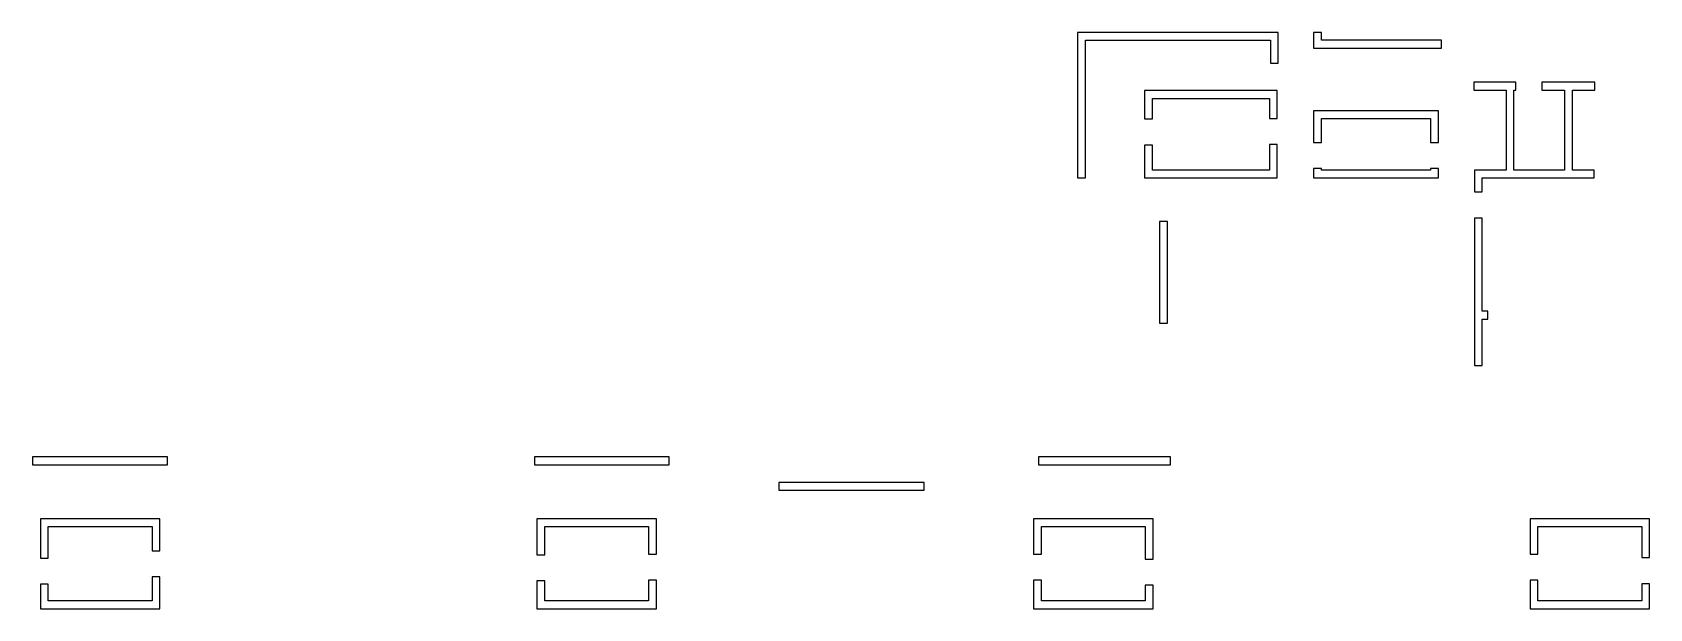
# Model space of a CAD drawing. Header units: inches. Extents: x 29356 to 35545, y -1314 to 892.
import ezdxf

# ---------------------------------------------------------------- set-up
doc = ezdxf.new("R2010")
doc.units = ezdxf.units.IN
doc.header["$MEASUREMENT"] = 0
doc.layers.add('Layer 01', color=7, linetype='Continuous')

msp = doc.modelspace()

# ---------------------------------------------------------------- linework, layer by layer
at = {"layer": 'Layer 01'}
for p, q in [((33356.1, 891.5, 8856.9), (33356.1, 334.4, 8856.9)), ((34093.8, 891.5, 8856.9), (33356.1, 891.5, 8856.9)), ((33356.1, 891.5, 8856.9), (33356.1, 334.4, 8856.9)), ((34093.8, 891.5, 8856.9), (33356.1, 891.5, 8856.9)), ((34123.8, 891.5, 8856.9), (34093.8, 891.5, 8856.9)), ((34123.8, 891.5, 8856.9), (34093.8, 891.5, 8856.9)), ((34123.8, 773.1, 8856.9), (34123.8, 891.5, 8856.9)), ((34123.8, 773.1, 8856.9), (34123.8, 891.5, 8856.9)), ((34288.8, 891.7, 8856.9), (34258.8, 891.7, 8856.9)), ((34258.8, 891.7, 8856.9), (34258.8, 831.6, 8856.9)), ((34288.8, 891.7, 8856.9), (34258.8, 891.7, 8856.9)), ((34258.8, 891.7, 8856.9), (34258.8, 831.6, 8856.9)), ((34288.8, 861.6, 8856.9), (34288.8, 891.7, 8856.9)), ((34288.8, 861.6, 8856.9), (34288.8, 891.7, 8856.9)), ((33386.1, 861.5, 8856.9), (34093.8, 861.5, 8856.9)), ((33386.1, 334.4, 8856.9), (33386.1, 861.5, 8856.9)), ((33386.1, 861.5, 8856.9), (34093.8, 861.5, 8856.9)), ((33386.1, 334.4, 8856.9), (33386.1, 861.5, 8856.9)), ((34093.8, 861.5, 8856.9), (34093.8, 773.1, 8856.9)), ((34093.8, 861.5, 8856.9), (34093.8, 773.1, 8856.9)), ((34258.8, 831.6, 8856.9), (34288.8, 831.6, 8856.9)), ((34258.8, 831.6, 8856.9), (34288.8, 831.6, 8856.9)), ((34748.2, 861.6, 8856.9), (34288.8, 861.6, 8856.9)), ((34748.2, 861.6, 8856.9), (34288.8, 861.6, 8856.9)), ((34288.8, 831.6, 8856.9), (34748.2, 831.6, 8856.9)), ((34288.8, 831.6, 8856.9), (34748.2, 831.6, 8856.9)), ((34748.2, 831.6, 8856.9), (34748.2, 861.6, 8856.9)), ((34748.2, 831.6, 8856.9), (34748.2, 861.6, 8856.9)), ((34093.8, 773.1, 8856.9), (34123.8, 773.1, 8856.9)), ((34093.8, 773.1, 8856.9), (34123.8, 773.1, 8856.9)), ((34871.9, 700.5, 8856.9), (34871.9, 670.5, 8856.9)), ((35032.7, 700.5, 8856.9), (34871.9, 700.5, 8856.9)), ((34871.9, 700.5, 8856.9), (34871.9, 670.5, 8856.9)), ((35032.7, 700.5, 8856.9), (34871.9, 700.5, 8856.9)), ((35032.7, 670.5, 8856.9), (35032.7, 700.5, 8856.9)), ((35032.7, 670.5, 8856.9), (35032.7, 700.5, 8856.9)), ((35335.5, 700.5, 8856.9), (35132.7, 700.5, 8856.9)), ((35132.7, 700.5, 8856.9), (35132.7, 670.5, 8856.9)), ((35335.5, 700.5, 8856.9), (35132.7, 700.5, 8856.9)), ((35132.7, 700.5, 8856.9), (35132.7, 670.5, 8856.9)), ((35335.5, 670.5, 8856.9), (35335.5, 700.5, 8856.9)), ((35335.5, 670.5, 8856.9), (35335.5, 700.5, 8856.9)), ((33612, 668.8, 8856.9), (33612, 560.2, 8856.9)), ((34120.2, 668.8, 8856.9), (33612, 668.8, 8856.9)), ((33612, 668.8, 8856.9), (33612, 560.2, 8856.9)), ((34120.2, 668.8, 8856.9), (33612, 668.8, 8856.9)), ((33642, 638.8, 8856.9), (34090.2, 638.8, 8856.9)), ((33642, 560.2, 8856.9), (33642, 638.8, 8856.9)), ((33642, 638.8, 8856.9), (34090.2, 638.8, 8856.9)), ((33642, 560.2, 8856.9), (33642, 638.8, 8856.9)), ((34090.2, 638.8, 8856.9), (34090.2, 561.9, 8856.9)), ((34090.2, 638.8, 8856.9), (34090.2, 561.9, 8856.9)), ((34120.2, 638.8, 8856.9), (34120.2, 668.8, 8856.9)), ((34120.2, 638.8, 8856.9), (34120.2, 668.8, 8856.9)), ((34120.2, 561.9, 8856.9), (34120.2, 638.8, 8856.9)), ((34120.2, 561.9, 8856.9), (34120.2, 638.8, 8856.9)), ((34871.9, 670.5, 8856.9), (34995.5, 670.5, 8856.9)), ((34871.9, 670.5, 8856.9), (34995.5, 670.5, 8856.9)), ((34995.5, 670.5, 8856.9), (34995.5, 364.4, 8856.9)), ((34995.5, 670.5, 8856.9), (34995.5, 364.4, 8856.9)), ((35025.5, 670.5, 8856.9), (35032.7, 670.5, 8856.9)), ((35025.5, 364.4, 8856.9), (35025.5, 670.5, 8856.9)), ((35025.5, 670.5, 8856.9), (35032.7, 670.5, 8856.9)), ((35025.5, 364.4, 8856.9), (35025.5, 670.5, 8856.9)), ((35132.7, 670.5, 8856.9), (35219.6, 670.5, 8856.9)), ((35132.7, 670.5, 8856.9), (35219.6, 670.5, 8856.9)), ((35219.6, 670.5, 8856.9), (35219.6, 364.4, 8856.9)), ((35219.6, 670.5, 8856.9), (35219.6, 364.4, 8856.9)), ((35249.6, 670.5, 8856.9), (35335.5, 670.5, 8856.9)), ((35249.6, 364.4, 8856.9), (35249.6, 670.5, 8856.9)), ((35249.6, 670.5, 8856.9), (35335.5, 670.5, 8856.9)), ((35249.6, 364.4, 8856.9), (35249.6, 670.5, 8856.9)), ((33612, 560.2, 8856.9), (33642, 560.2, 8856.9)), ((33612, 560.2, 8856.9), (33642, 560.2, 8856.9)), ((34090.2, 561.9, 8856.9), (34120.2, 561.9, 8856.9)), ((34090.2, 561.9, 8856.9), (34120.2, 561.9, 8856.9)), ((34258.8, 591.8, 8856.9), (34258.8, 470.2, 8856.9)), ((34736.5, 591.8, 8856.9), (34258.8, 591.8, 8856.9)), ((34258.8, 591.8, 8856.9), (34258.8, 470.2, 8856.9)), ((34736.5, 591.8, 8856.9), (34258.8, 591.8, 8856.9)), ((34288.8, 561.8, 8856.9), (34706.5, 561.8, 8856.9)), ((34288.8, 470.2, 8856.9), (34288.8, 561.8, 8856.9)), ((34288.8, 561.8, 8856.9), (34706.5, 561.8, 8856.9)), ((34288.8, 470.2, 8856.9), (34288.8, 561.8, 8856.9)), ((34706.5, 561.8, 8856.9), (34706.5, 470.2, 8856.9)), ((34706.5, 561.8, 8856.9), (34706.5, 470.2, 8856.9)), ((34736.5, 470.2, 8856.9), (34736.5, 591.8, 8856.9)), ((34736.5, 470.2, 8856.9), (34736.5, 591.8, 8856.9)), ((33612, 460.2, 8856.9), (33612, 334.4, 8856.9)), ((33642, 460.2, 8856.9), (33612, 460.2, 8856.9)), ((33612, 460.2, 8856.9), (33612, 334.4, 8856.9)), ((33642, 460.2, 8856.9), (33612, 460.2, 8856.9)), ((33642, 364.4, 8856.9), (33642, 460.2, 8856.9)), ((33642, 364.4, 8856.9), (33642, 460.2, 8856.9)), ((34090.2, 461.9, 8856.9), (34090.2, 364.4, 8856.9)), ((34120.2, 461.9, 8856.9), (34090.2, 461.9, 8856.9)), ((34090.2, 461.9, 8856.9), (34090.2, 364.4, 8856.9)), ((34120.2, 461.9, 8856.9), (34090.2, 461.9, 8856.9)), ((34120.2, 364.4, 8856.9), (34120.2, 461.9, 8856.9)), ((34120.2, 364.4, 8856.9), (34120.2, 461.9, 8856.9)), ((34258.8, 470.2, 8856.9), (34288.8, 470.2, 8856.9)), ((34258.8, 470.2, 8856.9), (34288.8, 470.2, 8856.9)), ((34706.5, 470.2, 8856.9), (34736.5, 470.2, 8856.9)), ((34706.5, 470.2, 8856.9), (34736.5, 470.2, 8856.9)), ((33356.1, 334.4, 8856.9), (33386.1, 334.4, 8856.9)), ((33356.1, 334.4, 8856.9), (33386.1, 334.4, 8856.9)), ((33612, 334.4, 8856.9), (34090.2, 334.4, 8856.9)), ((33612, 334.4, 8856.9), (34090.2, 334.4, 8856.9)), ((34090.2, 364.4, 8856.9), (33642, 364.4, 8856.9)), ((34090.2, 364.4, 8856.9), (33642, 364.4, 8856.9)), ((34090.2, 334.4, 8856.9), (34120.2, 334.4, 8856.9)), ((34090.2, 334.4, 8856.9), (34120.2, 334.4, 8856.9)), ((34120.2, 334.4, 8856.9), (34120.2, 364.4, 8856.9)), ((34120.2, 334.4, 8856.9), (34120.2, 364.4, 8856.9)), ((34258.8, 370.2, 8856.9), (34258.8, 334.4, 8856.9)), ((34288.8, 370.2, 8856.9), (34258.8, 370.2, 8856.9)), ((34258.8, 370.2, 8856.9), (34258.8, 334.4, 8856.9)), ((34288.8, 370.2, 8856.9), (34258.8, 370.2, 8856.9)), ((34258.8, 334.4, 8856.9), (34736.5, 334.4, 8856.9)), ((34258.8, 334.4, 8856.9), (34736.5, 334.4, 8856.9)), ((34288.8, 364.4, 8856.9), (34288.8, 370.2, 8856.9)), ((34288.8, 364.4, 8856.9), (34288.8, 370.2, 8856.9)), ((34706.5, 364.4, 8856.9), (34288.8, 364.4, 8856.9)), ((34706.5, 364.4, 8856.9), (34288.8, 364.4, 8856.9)), ((34706.5, 370.2, 8856.9), (34706.5, 364.4, 8856.9)), ((34736.5, 370.2, 8856.9), (34706.5, 370.2, 8856.9)), ((34706.5, 370.2, 8856.9), (34706.5, 364.4, 8856.9)), ((34736.5, 370.2, 8856.9), (34706.5, 370.2, 8856.9)), ((34736.5, 334.4, 8856.9), (34736.5, 370.2, 8856.9)), ((34736.5, 334.4, 8856.9), (34736.5, 370.2, 8856.9)), ((34874.8, 364.4, 8856.9), (34874.8, 280.8, 8856.9)), ((34995.5, 364.4, 8856.9), (34874.8, 364.4, 8856.9)), ((34874.8, 364.4, 8856.9), (34874.8, 280.8, 8856.9)), ((34995.5, 364.4, 8856.9), (34874.8, 364.4, 8856.9)), ((34904.8, 334.4, 8856.9), (35332.6, 334.4, 8856.9)), ((34904.8, 280.8, 8856.9), (34904.8, 334.4, 8856.9)), ((34904.8, 334.4, 8856.9), (35332.6, 334.4, 8856.9)), ((34904.8, 280.8, 8856.9), (34904.8, 334.4, 8856.9)), ((35219.6, 364.4, 8856.9), (35025.5, 364.4, 8856.9)), ((35219.6, 364.4, 8856.9), (35025.5, 364.4, 8856.9)), ((35332.6, 364.4, 8856.9), (35249.6, 364.4, 8856.9)), ((35332.6, 364.4, 8856.9), (35249.6, 364.4, 8856.9)), ((35332.6, 334.4, 8856.9), (35332.6, 364.4, 8856.9)), ((35332.6, 334.4, 8856.9), (35332.6, 364.4, 8856.9)), ((34874.8, 280.8, 8856.9), (34904.8, 280.8, 8856.9)), ((34874.8, 280.8, 8856.9), (34904.8, 280.8, 8856.9)), ((33699.6, 167.8, 8856.9), (33669.6, 167.8, 8856.9)), ((33669.6, 167.8, 8856.9), (33669.6, -220.8, 8856.9)), ((33699.6, 167.8, 8856.9), (33669.6, 167.8, 8856.9)), ((33669.6, 167.8, 8856.9), (33669.6, -220.8, 8856.9)), ((33699.6, -220.8, 8856.9), (33699.6, 167.8, 8856.9)), ((33699.6, -220.8, 8856.9), (33699.6, 167.8, 8856.9)), ((34874.8, 180.8, 8856.9), (34874.8, -384, 8856.9)), ((34904.8, 180.8, 8856.9), (34874.8, 180.8, 8856.9)), ((34874.8, 180.8, 8856.9), (34874.8, -384, 8856.9)), ((34904.8, 180.8, 8856.9), (34874.8, 180.8, 8856.9)), ((34904.8, -175.9, 8856.9), (34904.8, 180.8, 8856.9)), ((34904.8, -175.9, 8856.9), (34904.8, 180.8, 8856.9)), ((34926.3, -175.9, 8856.9), (34904.8, -175.9, 8856.9)), ((34926.3, -175.9, 8856.9), (34904.8, -175.9, 8856.9)), ((34926.3, -205.9, 8856.9), (34926.3, -175.9, 8856.9)), ((34926.3, -205.9, 8856.9), (34926.3, -175.9, 8856.9)), ((33669.6, -220.8, 8856.9), (33699.6, -220.8, 8856.9)), ((33669.6, -220.8, 8856.9), (33699.6, -220.8, 8856.9)), ((34904.8, -205.9, 8856.9), (34926.3, -205.9, 8856.9)), ((34904.8, -384, 8856.9), (34904.8, -205.9, 8856.9)), ((34904.8, -205.9, 8856.9), (34926.3, -205.9, 8856.9)), ((34904.8, -384, 8856.9), (34904.8, -205.9, 8856.9)), ((34874.8, -384, 8856.9), (34904.8, -384, 8856.9)), ((34874.8, -384, 8856.9), (34904.8, -384, 8856.9)), ((29872.7, -733.4, 8856.9), (29356.1, -733.4, 8856.9)), ((29356.1, -733.4, 8856.9), (29356.1, -763.4, 8856.9)), ((29872.7, -733.4, 8856.9), (29356.1, -733.4, 8856.9)), ((29356.1, -733.4, 8856.9), (29356.1, -763.4, 8856.9)), ((29872.7, -763.4, 8856.9), (29872.7, -733.4, 8856.9)), ((29872.7, -763.4, 8856.9), (29872.7, -733.4, 8856.9)), ((31792.5, -733.4, 8856.9), (31277.3, -733.4, 8856.9)), ((31277.3, -733.4, 8856.9), (31277.3, -763.4, 8856.9)), ((31792.5, -733.4, 8856.9), (31277.3, -733.4, 8856.9)), ((31277.3, -733.4, 8856.9), (31277.3, -763.4, 8856.9)), ((31792.5, -763.4, 8856.9), (31792.5, -733.4, 8856.9)), ((31792.5, -763.4, 8856.9), (31792.5, -733.4, 8856.9)), ((33711.4, -733.4, 8856.9), (33206.4, -733.4, 8856.9)), ((33206.4, -733.4, 8856.9), (33206.4, -763.4, 8856.9)), ((33711.4, -733.4, 8856.9), (33206.4, -733.4, 8856.9)), ((33206.4, -733.4, 8856.9), (33206.4, -763.4, 8856.9)), ((33711.4, -763.4, 8856.9), (33711.4, -733.4, 8856.9)), ((33711.4, -763.4, 8856.9), (33711.4, -733.4, 8856.9)), ((29356.1, -763.4, 8856.9), (29872.7, -763.4, 8856.9)), ((29356.1, -763.4, 8856.9), (29872.7, -763.4, 8856.9)), ((31277.3, -763.4, 8856.9), (31792.5, -763.4, 8856.9)), ((31277.3, -763.4, 8856.9), (31792.5, -763.4, 8856.9)), ((33206.4, -763.4, 8856.9), (33711.4, -763.4, 8856.9)), ((33206.4, -763.4, 8856.9), (33711.4, -763.4, 8856.9)), ((32212.7, -830.9, 8856.9), (32212.7, -860.9, 8856.9)), ((32768.6, -830.9, 8856.9), (32212.7, -830.9, 8856.9)), ((32212.7, -830.9, 8856.9), (32212.7, -860.9, 8856.9)), ((32768.6, -830.9, 8856.9), (32212.7, -830.9, 8856.9)), ((32212.7, -860.9, 8856.9), (32768.6, -860.9, 8856.9)), ((32212.7, -860.9, 8856.9), (32768.6, -860.9, 8856.9)), ((32768.6, -860.9, 8856.9), (32768.6, -830.9, 8856.9)), ((32768.6, -860.9, 8856.9), (32768.6, -830.9, 8856.9)), ((29386.8, -970.3, 8856.9), (29386.8, -1120.7, 8856.9)), ((29844.2, -970.3, 8856.9), (29386.8, -970.3, 8856.9)), ((29386.8, -970.3, 8856.9), (29386.8, -1120.7, 8856.9)), ((29844.2, -970.3, 8856.9), (29386.8, -970.3, 8856.9)), ((29844.2, -1000.3, 8856.9), (29844.2, -970.3, 8856.9)), ((29844.2, -1000.3, 8856.9), (29844.2, -970.3, 8856.9)), ((31287.1, -970.3, 8856.9), (31287.1, -1107.5, 8856.9)), ((31744.5, -970.3, 8856.9), (31287.1, -970.3, 8856.9)), ((31287.1, -970.3, 8856.9), (31287.1, -1107.5, 8856.9)), ((31744.5, -970.3, 8856.9), (31287.1, -970.3, 8856.9)), ((31744.5, -1000.3, 8856.9), (31744.5, -970.3, 8856.9)), ((31744.5, -1000.3, 8856.9), (31744.5, -970.3, 8856.9)), ((33187.4, -970.3, 8856.9), (33187.4, -1105, 8856.9)), ((33644.8, -970.3, 8856.9), (33187.4, -970.3, 8856.9)), ((33187.4, -970.3, 8856.9), (33187.4, -1105, 8856.9)), ((33644.8, -970.3, 8856.9), (33187.4, -970.3, 8856.9)), ((33644.8, -1000.3, 8856.9), (33644.8, -970.3, 8856.9)), ((33644.8, -1000.3, 8856.9), (33644.8, -970.3, 8856.9)), ((35087.7, -970.3, 8856.9), (35087.7, -1105, 8856.9)), ((35545.1, -970.3, 8856.9), (35087.7, -970.3, 8856.9)), ((35087.7, -970.3, 8856.9), (35087.7, -1105, 8856.9)), ((35545.1, -970.3, 8856.9), (35087.7, -970.3, 8856.9)), ((35545.1, -1000.3, 8856.9), (35545.1, -970.3, 8856.9)), ((35545.1, -1000.3, 8856.9), (35545.1, -970.3, 8856.9)), ((29416.8, -1000.3, 8856.9), (29814.2, -1000.3, 8856.9)), ((29416.8, -1120.7, 8856.9), (29416.8, -1000.3, 8856.9)), ((29416.8, -1000.3, 8856.9), (29814.2, -1000.3, 8856.9)), ((29416.8, -1120.7, 8856.9), (29416.8, -1000.3, 8856.9)), ((29814.2, -1000.3, 8856.9), (29814.2, -1092.2, 8856.9)), ((29814.2, -1000.3, 8856.9), (29814.2, -1092.2, 8856.9)), ((29844.2, -1092.2, 8856.9), (29844.2, -1000.3, 8856.9)), ((29844.2, -1092.2, 8856.9), (29844.2, -1000.3, 8856.9)), ((31317.1, -1000.3, 8856.9), (31714.5, -1000.3, 8856.9)), ((31317.1, -1107.5, 8856.9), (31317.1, -1000.3, 8856.9)), ((31317.1, -1000.3, 8856.9), (31714.5, -1000.3, 8856.9)), ((31317.1, -1107.5, 8856.9), (31317.1, -1000.3, 8856.9)), ((31714.5, -1000.3, 8856.9), (31714.5, -1105.5, 8856.9)), ((31714.5, -1000.3, 8856.9), (31714.5, -1105.5, 8856.9)), ((31744.5, -1105.5, 8856.9), (31744.5, -1000.3, 8856.9)), ((31744.5, -1105.5, 8856.9), (31744.5, -1000.3, 8856.9)), ((33217.4, -1000.3, 8856.9), (33614.8, -1000.3, 8856.9)), ((33217.4, -1105, 8856.9), (33217.4, -1000.3, 8856.9)), ((33217.4, -1000.3, 8856.9), (33614.8, -1000.3, 8856.9)), ((33217.4, -1105, 8856.9), (33217.4, -1000.3, 8856.9)), ((33614.8, -1000.3, 8856.9), (33614.8, -1124.6, 8856.9)), ((33614.8, -1000.3, 8856.9), (33614.8, -1124.6, 8856.9)), ((33644.8, -1124.6, 8856.9), (33644.8, -1000.3, 8856.9)), ((33644.8, -1124.6, 8856.9), (33644.8, -1000.3, 8856.9)), ((35117.7, -1000.3, 8856.9), (35515.1, -1000.3, 8856.9)), ((35117.7, -1105, 8856.9), (35117.7, -1000.3, 8856.9)), ((35117.7, -1000.3, 8856.9), (35515.1, -1000.3, 8856.9)), ((35117.7, -1105, 8856.9), (35117.7, -1000.3, 8856.9)), ((35515.1, -1000.3, 8856.9), (35515.1, -1118.6, 8856.9)), ((35515.1, -1000.3, 8856.9), (35515.1, -1118.6, 8856.9)), ((35545.1, -1118.6, 8856.9), (35545.1, -1000.3, 8856.9)), ((35545.1, -1118.6, 8856.9), (35545.1, -1000.3, 8856.9)), ((29814.2, -1092.2, 8856.9), (29844.2, -1092.2, 8856.9)), ((29814.2, -1092.2, 8856.9), (29844.2, -1092.2, 8856.9)), ((31287.1, -1107.5, 8856.9), (31317.1, -1107.5, 8856.9)), ((31287.1, -1107.5, 8856.9), (31317.1, -1107.5, 8856.9)), ((31714.5, -1105.5, 8856.9), (31744.5, -1105.5, 8856.9)), ((31714.5, -1105.5, 8856.9), (31744.5, -1105.5, 8856.9)), ((33187.4, -1105, 8856.9), (33217.4, -1105, 8856.9)), ((33187.4, -1105, 8856.9), (33217.4, -1105, 8856.9)), ((35087.7, -1105, 8856.9), (35117.7, -1105, 8856.9)), ((35087.7, -1105, 8856.9), (35117.7, -1105, 8856.9)), ((29386.8, -1120.7, 8856.9), (29416.8, -1120.7, 8856.9)), ((29386.8, -1120.7, 8856.9), (29416.8, -1120.7, 8856.9)), ((33614.8, -1124.6, 8856.9), (33644.8, -1124.6, 8856.9)), ((33614.8, -1124.6, 8856.9), (33644.8, -1124.6, 8856.9)), ((35515.1, -1118.6, 8856.9), (35545.1, -1118.6, 8856.9)), ((35515.1, -1118.6, 8856.9), (35545.1, -1118.6, 8856.9)), ((29416.8, -1220.7, 8856.9), (29386.8, -1220.7, 8856.9)), ((29386.8, -1220.7, 8856.9), (29386.8, -1314.2, 8856.9)), ((29416.8, -1220.7, 8856.9), (29386.8, -1220.7, 8856.9)), ((29386.8, -1220.7, 8856.9), (29386.8, -1314.2, 8856.9)), ((29416.8, -1284.2, 8856.9), (29416.8, -1220.7, 8856.9)), ((29416.8, -1284.2, 8856.9), (29416.8, -1220.7, 8856.9)), ((29814.2, -1192.2, 8856.9), (29814.2, -1284.2, 8856.9)), ((29844.2, -1192.2, 8856.9), (29814.2, -1192.2, 8856.9)), ((29814.2, -1192.2, 8856.9), (29814.2, -1284.2, 8856.9)), ((29844.2, -1192.2, 8856.9), (29814.2, -1192.2, 8856.9)), ((29844.2, -1284.2, 8856.9), (29844.2, -1192.2, 8856.9)), ((29844.2, -1284.2, 8856.9), (29844.2, -1192.2, 8856.9)), ((31317.1, -1207.5, 8856.9), (31287.1, -1207.5, 8856.9)), ((31287.1, -1207.5, 8856.9), (31287.1, -1314.2, 8856.9)), ((31317.1, -1207.5, 8856.9), (31287.1, -1207.5, 8856.9)), ((31287.1, -1207.5, 8856.9), (31287.1, -1314.2, 8856.9)), ((31317.1, -1284.2, 8856.9), (31317.1, -1207.5, 8856.9)), ((31317.1, -1284.2, 8856.9), (31317.1, -1207.5, 8856.9)), ((31714.5, -1205.5, 8856.9), (31714.5, -1284.2, 8856.9)), ((31744.5, -1205.5, 8856.9), (31714.5, -1205.5, 8856.9)), ((31714.5, -1205.5, 8856.9), (31714.5, -1284.2, 8856.9)), ((31744.5, -1205.5, 8856.9), (31714.5, -1205.5, 8856.9)), ((31744.5, -1284.2, 8856.9), (31744.5, -1205.5, 8856.9)), ((31744.5, -1284.2, 8856.9), (31744.5, -1205.5, 8856.9)), ((33217.4, -1205, 8856.9), (33187.4, -1205, 8856.9)), ((33187.4, -1205, 8856.9), (33187.4, -1314.2, 8856.9)), ((33217.4, -1205, 8856.9), (33187.4, -1205, 8856.9)), ((33187.4, -1205, 8856.9), (33187.4, -1314.2, 8856.9)), ((33217.4, -1284.2, 8856.9), (33217.4, -1205, 8856.9)), ((33217.4, -1284.2, 8856.9), (33217.4, -1205, 8856.9)), ((33614.8, -1224.6, 8856.9), (33614.8, -1284.2, 8856.9)), ((33644.8, -1224.6, 8856.9), (33614.8, -1224.6, 8856.9)), ((33614.8, -1224.6, 8856.9), (33614.8, -1284.2, 8856.9)), ((33644.8, -1224.6, 8856.9), (33614.8, -1224.6, 8856.9)), ((33644.8, -1284.2, 8856.9), (33644.8, -1224.6, 8856.9)), ((33644.8, -1284.2, 8856.9), (33644.8, -1224.6, 8856.9)), ((35117.7, -1205, 8856.9), (35087.7, -1205, 8856.9)), ((35087.7, -1205, 8856.9), (35087.7, -1314.2, 8856.9)), ((35117.7, -1205, 8856.9), (35087.7, -1205, 8856.9)), ((35087.7, -1205, 8856.9), (35087.7, -1314.2, 8856.9)), ((35117.7, -1284.2, 8856.9), (35117.7, -1205, 8856.9)), ((35117.7, -1284.2, 8856.9), (35117.7, -1205, 8856.9)), ((35515.1, -1218.6, 8856.9), (35515.1, -1284.2, 8856.9)), ((35545.1, -1218.6, 8856.9), (35515.1, -1218.6, 8856.9)), ((35515.1, -1218.6, 8856.9), (35515.1, -1284.2, 8856.9)), ((35545.1, -1218.6, 8856.9), (35515.1, -1218.6, 8856.9)), ((35545.1, -1284.2, 8856.9), (35545.1, -1218.6, 8856.9)), ((35545.1, -1284.2, 8856.9), (35545.1, -1218.6, 8856.9)), ((29814.2, -1284.2, 8856.9), (29416.8, -1284.2, 8856.9)), ((29814.2, -1284.2, 8856.9), (29416.8, -1284.2, 8856.9)), ((29844.2, -1314.2, 8856.9), (29844.2, -1284.2, 8856.9)), ((29844.2, -1314.2, 8856.9), (29844.2, -1284.2, 8856.9)), ((31714.5, -1284.2, 8856.9), (31317.1, -1284.2, 8856.9)), ((31714.5, -1284.2, 8856.9), (31317.1, -1284.2, 8856.9)), ((31744.5, -1314.2, 8856.9), (31744.5, -1284.2, 8856.9)), ((31744.5, -1314.2, 8856.9), (31744.5, -1284.2, 8856.9)), ((33614.8, -1284.2, 8856.9), (33217.4, -1284.2, 8856.9)), ((33614.8, -1284.2, 8856.9), (33217.4, -1284.2, 8856.9)), ((33644.8, -1314.2, 8856.9), (33644.8, -1284.2, 8856.9)), ((33644.8, -1314.2, 8856.9), (33644.8, -1284.2, 8856.9)), ((35515.1, -1284.2, 8856.9), (35117.7, -1284.2, 8856.9)), ((35515.1, -1284.2, 8856.9), (35117.7, -1284.2, 8856.9)), ((35545.1, -1314.2, 8856.9), (35545.1, -1284.2, 8856.9)), ((35545.1, -1314.2, 8856.9), (35545.1, -1284.2, 8856.9)), ((29386.8, -1314.2, 8856.9), (29844.2, -1314.2, 8856.9)), ((29386.8, -1314.2, 8856.9), (29844.2, -1314.2, 8856.9)), ((31287.1, -1314.2, 8856.9), (31744.5, -1314.2, 8856.9)), ((31287.1, -1314.2, 8856.9), (31744.5, -1314.2, 8856.9)), ((33187.4, -1314.2, 8856.9), (33644.8, -1314.2, 8856.9)), ((33187.4, -1314.2, 8856.9), (33644.8, -1314.2, 8856.9)), ((35087.7, -1314.2, 8856.9), (35545.1, -1314.2, 8856.9)), ((35087.7, -1314.2, 8856.9), (35545.1, -1314.2, 8856.9))]:
    msp.add_line(p, q, dxfattribs=at)

doc.saveas('drawing.dxf')
